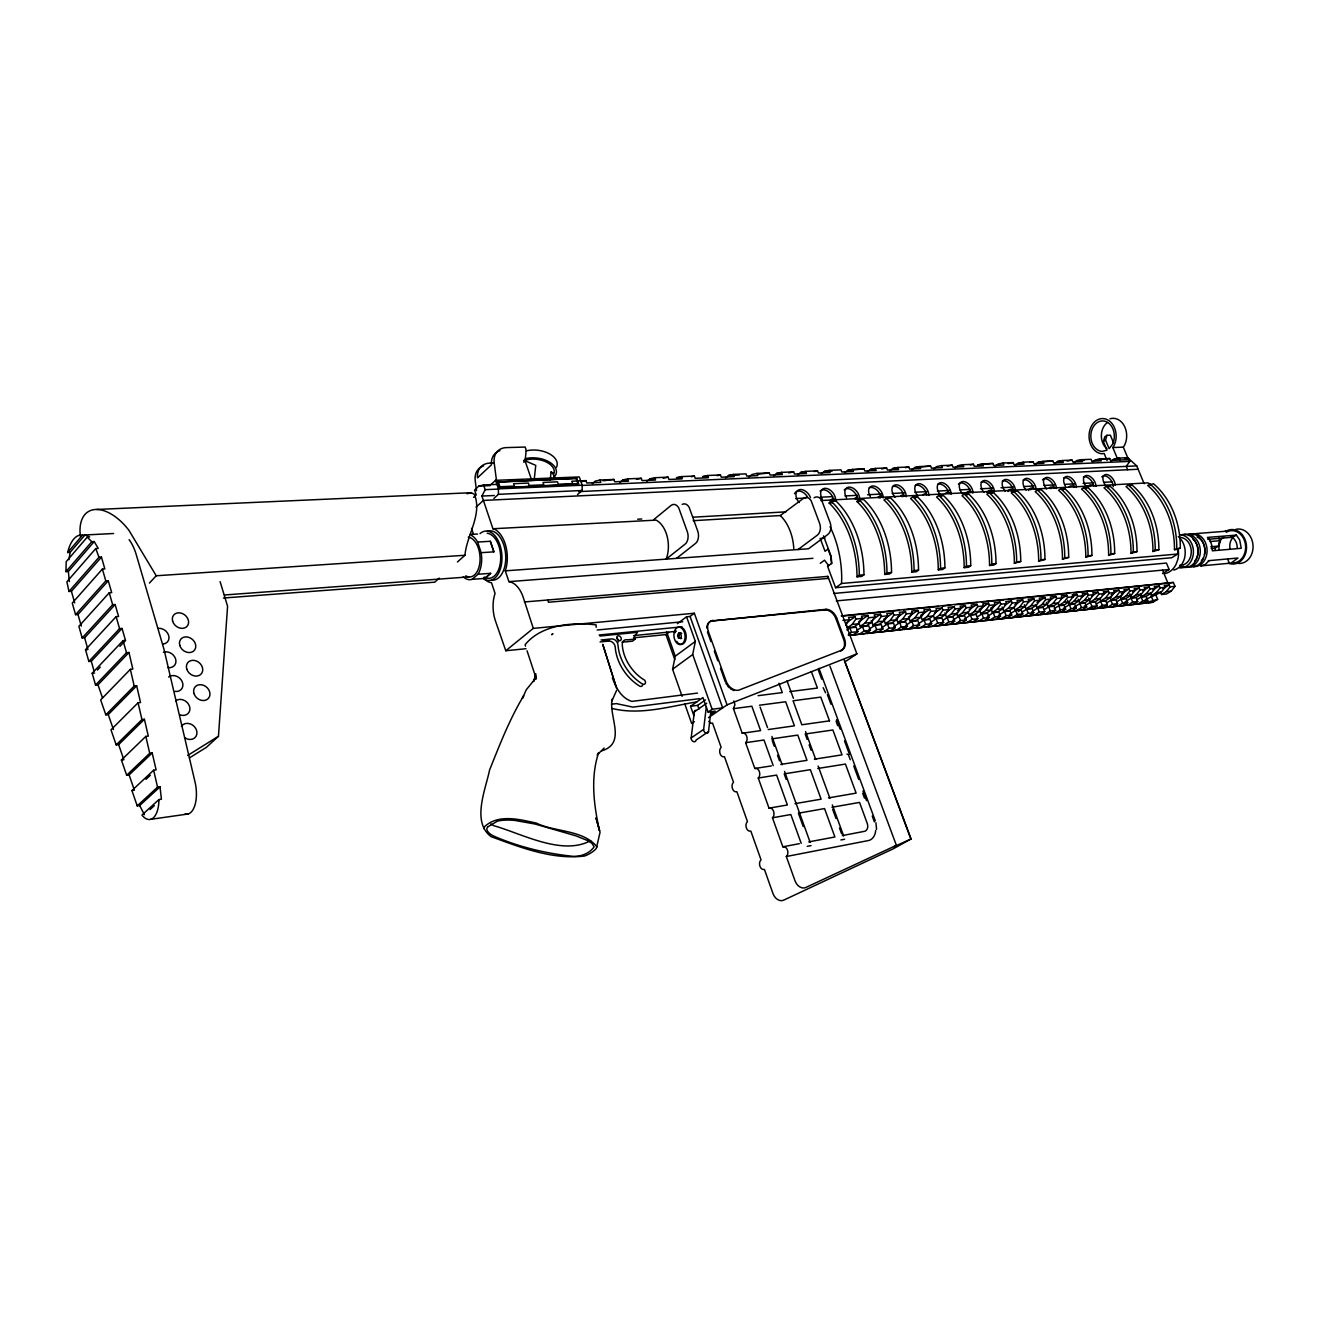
<?xml version="1.0" encoding="UTF-8"?>
<svg xmlns="http://www.w3.org/2000/svg" width="1319" height="1319" viewBox="0 0 1319 1319"><rect width="100%" height="100%" fill="white"/><g stroke="black" fill="none" stroke-linecap="round" stroke-linejoin="round"><path stroke-width="1.5" d="M493.867 498.45L498.401 494.328L498.434 488.871L495.548 480.347L579.305 476.934L582.19 485.211L582.141 490.503L577.524 494.51M876.574 829.305L875.915 822.759M94.226 541.565L68.374 571.473L65.95 571.638L66.197 561.663L87.235 537.13L91.769 541.713L94.226 541.565L98.233 548.44L95.776 548.572L66.89 581.794L68.984 591.473L71.407 591.308L101.448 557.113L104.844 568.918L102.387 569.066L72.265 603.063L75.562 614.67L78.002 614.489L108.273 580.756L111.703 592.627L109.23 592.792L78.876 626.327L82.19 638L84.63 637.802L115.132 604.531L118.578 616.468L116.105 616.649L85.521 649.723L88.851 661.462L91.275 661.248L122.04 628.438L125.503 640.44L119.897 646.359M823.468 535.877L830.954 555.777L831.844 563.246L827.59 566.329L835.603 587.713L841.522 583.493L841.72 578.118A84.136 56.519 85.3 0 0 830.047 526.726M835.603 587.713L1171.734 557.739L1177.702 554.029L1177.999 549.363L1180.291 547.929A73.139 56.948 86.1 0 0 1153.466 483.743L1147.662 485.425A73.188 56.849 86 0 1 1174.454 549.66L1177.999 549.363M189.408 757.93L206.44 747.312L218.459 736.282L227.577 606.278L220.125 581.663M531.541 479.77L525.11 461.007L526.182 450.043L525.16 447.059L506.331 447.603A21.681 15.597 46.9 0 0 494.213 463.068L496.571 481.122M550.237 480.034L551.078 471.971L552.694 472.68L554.491 477.857M534.294 478.863L535.761 465.376L523.956 460.282M695.789 710.298A2.918 2.143 55.1 0 0 694.338 711.881L691.172 737.964A2.951 2.176 55.6 0 0 693.283 741.542A2.951 2.176 55.6 0 0 696.02 740.124L708.517 731.583L710.826 711.716M708.517 731.583A2.968 2.176 55.6 0 1 705.78 733.001A2.968 2.176 55.6 0 1 703.637 729.407L706.292 707M1211.172 548.556L1215.046 548.226L1218.492 546.099L1219.877 540.724L1218.674 537.872M68.934 559.685L70.088 552.381L84.944 535.003L89.692 536.998M693.876 715.656L690.562 706.292L702.945 697.57L708.089 712.079L712.145 709.259L692.706 654.537L695.344 641.413L686.572 616.781L690.068 616.451L694.338 613.236L727.049 704.857L708.451 717.701M527.056 650.795L536.322 678.955L535.778 673.828L533.568 681.478L535.019 678.972L526.182 689.903L522.423 698.378L523.692 695.723C509.629 719.102 499.687 744.773 489.563 770.049C485.722 789.191 471.262 822.083 491.146 836.658C520.609 847.474 553.007 860.12 584.795 855.965A48.341 20.477 1.5 0 0 596.353 848.315L600.046 832.322L595.974 817.78L599.535 830.723C593.88 805.579 590.236 777.534 598.678 752.605L597.771 754.204M682.121 696.366L672.575 669.244L675.262 656.202L666.639 631.785M457.413 561.993L464.964 555.266C466.547 535.399 482.77 514.097 474.296 494.229L471.163 492.712L96.815 509.464M1105.52 440.018L1109.114 448.707L1112.56 444.239A15.251 11.756 89.8 0 0 1106.987 422.031A15.251 11.756 89.8 0 0 1091.093 432.962A15.251 11.756 89.8 0 0 1102.173 451.395L1106.954 450.191L1103.36 441.519L1105.52 440.018L1106.954 435.319L1110.384 435.204L1113.516 442.772M1103.36 441.519L1104.794 436.803L1106.954 435.319M596.155 627.316L596.106 624.893C572.446 621.859 541.235 624.777 525.143 644.661L525.506 646.162M678.56 638.215L681.544 638.38L678.56 638.215L677.62 635.577L678.56 633.219L681.544 633.384L678.56 633.219M679.664 638.099L678.741 635.478L679.664 633.104M680.423 638.495L681.362 636.137L680.423 633.499M616.55 690.48L611.884 700.983L612.148 699.152C608.471 716.514 626.822 743.158 601.893 750.791M483.809 828.629L484.782 826.452C498.829 813.741 519.62 819.511 536.173 823.04C554.59 832.157 583.526 829.618 597.045 846.979M483.496 578.019A27.435 15.91 85.6 0 0 491.476 582.718L495.07 593.435A27.584 16.125 84.7 0 0 495.35 620.639L505.787 650.745L533.288 628.372L523.231 597.342A27.584 16.125 84.7 0 0 508.92 581.646L505.276 570.847A27.435 15.91 85.6 0 0 495.07 529.463L492.943 528.754L481.93 496.059L485.161 489.662L483.562 484.947L478.863 486.084L474.576 490.058L476.208 494.922L473.587 497.345M1127.646 469.745L1126.245 466.382L1129.789 461.386L1128.289 457.742L1117.193 458.089L1112.807 447.537L1114.11 445.492A17.592 13.553 89.8 0 0 1107.68 419.854A17.592 13.553 89.8 0 0 1089.346 432.467A17.592 13.553 89.8 0 0 1102.123 453.736L1104.151 453.489L1107.053 460.496M1144.167 483.743L1136.731 465.904L1127.696 457.644L1123.31 447.141L1124.612 445.113A17.51 13.553 89.9 0 0 1124.118 425.592A17.51 13.553 89.9 0 0 1109.955 418.799M845.743 625.107L849.42 619.716L848.579 617.457L855.025 616.814L855.883 619.056L852.189 624.431L847.441 627.696L845.759 623.211L855.025 616.814M1209.078 560.674L1205.269 564.483L1200.471 565.95L1230.924 563.114L1237.98 558.019L1208.303 560.707M847.441 627.696L853.855 627.02L858.603 623.755L862.296 618.397L861.455 616.154L867.836 615.511L868.677 617.737L864.984 623.096L860.235 626.344L858.554 621.892L867.836 615.511M860.235 626.344L866.583 625.668L871.348 622.42L875.041 617.094L874.2 614.868L880.515 614.225L881.356 616.451L877.663 621.76L872.898 625.008L871.216 620.573M872.898 625.008L879.179 624.349L883.944 621.117L887.654 615.808L886.797 613.582L893.062 612.939L893.903 615.165L890.193 620.458L885.428 623.689L883.763 619.27L893.062 612.939M885.428 623.689L891.66 623.03L896.425 619.798L900.135 614.522L899.294 612.313L905.477 611.686L906.318 613.879L902.608 619.155L897.843 622.37L896.178 617.984M897.843 622.37L904.01 621.727L908.775 618.512L912.484 613.253L911.643 611.06L917.777 610.433L918.618 612.626L914.908 617.869L910.126 621.084L908.461 616.715M910.126 621.084L916.227 620.425L921.008 617.243L924.718 612L923.877 609.823L929.944 609.197L930.785 611.373L927.076 616.6L922.294 619.798L921.173 616.896M922.294 619.798L928.329 619.155L933.11 615.973L936.82 610.763L935.979 608.587L942.129 607.96L942.97 610.136L939.243 615.33L934.462 618.512L933.357 615.627M934.462 618.512L940.431 617.869L945.212 614.703L948.938 609.526L948.097 607.35L954.181 606.74L955.022 608.9L951.296 614.077L946.514 617.243L944.849 612.939M946.514 617.243L952.417 616.616L957.215 613.45L960.941 608.29L960.1 606.13L965.277 605.619L966.102 607.762L962.375 612.906L957.594 616.072L956.489 613.203M957.594 616.072L963.464 615.445L968.245 612.296L971.971 607.152L971.13 605.025L976.967 604.432L977.808 606.559L974.081 611.686L969.284 614.835L968.179 611.983M969.284 614.835L975.087 614.209L979.885 611.093L983.611 605.965L982.77 603.838L988.558 603.245L989.398 605.372L985.656 610.483L980.874 613.599L979.209 609.378L988.558 603.245M980.874 613.599L986.612 613.005L991.41 609.889L995.136 604.778L994.312 602.668L1000.033 602.091L1000.857 604.201L997.131 609.279L992.333 612.395L990.684 608.174L1000.033 602.091M992.333 612.395L998.021 611.802L1002.819 608.686L1006.562 603.607L1005.721 601.513L1011.393 600.936L1012.217 603.03L1008.474 608.092L1003.693 611.192L1002.044 607.004M1003.693 611.192L1009.332 610.598L1014.113 607.515L1017.856 602.453L1017.031 600.359L1022.637 599.782L1023.478 601.876L1019.735 606.921L1014.938 610.005L1013.833 607.235M1014.938 610.005L1020.51 609.427L1025.308 606.344L1029.051 601.316L1028.226 599.222L1033.783 598.661L1034.607 600.739L1030.864 605.751L1026.067 608.834L1024.418 604.679M1026.067 608.834L1031.606 608.257L1036.404 605.174L1040.147 600.178L1039.306 598.101L1044.813 597.54L1045.654 599.601L1041.895 604.597L1037.097 607.663L1036.009 604.91M1037.097 607.663L1042.587 607.086L1047.385 604.036L1051.128 599.04L1050.303 596.979L1055.86 596.419L1056.7 598.48L1052.941 603.442L1048.143 606.509L1046.511 602.387M1048.143 606.509L1053.568 605.932L1058.366 602.882L1062.125 597.919L1061.3 595.858L1066.807 595.298L1067.632 597.359L1063.889 602.305L1059.091 605.339L1058.003 602.618M1059.091 605.339L1064.466 604.778L1069.264 601.744L1073.006 596.798L1072.182 594.754L1076.881 594.275L1077.705 596.32L1073.963 601.25L1069.165 604.283L1067.516 600.211M1069.165 604.283L1074.49 603.723L1079.288 600.706L1083.031 595.776L1082.207 593.731L1087.515 593.204L1088.34 595.232L1084.581 600.145L1079.783 603.162L1078.151 599.106M1079.783 603.162L1085.059 602.602L1089.857 599.601L1093.616 594.688L1092.791 592.66L1098.035 592.132L1098.859 594.16L1095.116 599.04L1090.318 602.041L1088.686 598.018M1090.318 602.041L1095.545 601.497L1100.343 598.496L1104.085 593.616L1103.261 591.604L1108.471 591.077L1109.295 593.088L1105.536 597.952L1100.738 600.953L1099.65 598.265M1100.738 600.953L1105.916 600.409L1110.713 597.408L1114.473 592.561L1113.648 590.549L1118.809 590.022L1119.633 592.033L1115.874 596.88L1111.076 599.865L1109.988 597.194M1111.076 599.865L1116.204 599.321L1121.002 596.336L1124.761 591.506L1123.936 589.494L1129.048 588.983L1129.872 590.978L1126.113 595.809L1121.315 598.777L1120.227 596.122M1121.315 598.777L1126.393 598.232L1131.191 595.281L1134.95 590.45L1134.126 588.472L1139.187 587.944L1140.012 589.939L1136.253 594.754L1131.455 597.705L1129.839 593.748M1131.455 597.705L1136.5 597.177L1141.298 594.226L1145.04 589.428L1144.232 587.433L1149.245 586.939L1150.053 588.901L1146.31 593.698L1141.512 596.65L1140.44 594.012M1141.512 596.65L1146.508 596.122L1151.289 593.171L1155.048 588.389L1154.24 586.427L1159.319 585.916L1160.126 587.878L1156.367 592.643L1151.586 595.578L1150.498 592.956M1145.172 599.683L1161.314 592.132L1165.073 587.367L1164.265 585.405L1169.293 584.894L1170.101 586.856L1166.342 591.604L1161.561 594.523L1160.489 591.918M1161.561 594.523L1166.458 594.012L1171.256 591.093L1174.998 586.345L1173.382 582.454L841.242 615.858M472.153 579.338L477.989 574.243L490.668 573.32L484.815 578.398L472.153 579.338A22.753 13.025 85.6 0 1 463.233 576.815M70.088 552.381L67.648 552.529L82.487 535.118L113.566 533.503M65.95 571.638L91.769 541.713M68.984 591.473L98.974 557.261L101.448 557.113M75.562 614.67L105.8 580.921L108.273 580.756M82.19 638L112.659 604.712L115.132 604.531M149.426 583.08L156.219 575.76L464.964 555.266M88.851 661.462L119.567 628.635L122.04 628.438M158.94 799.561A25.655 11.92 82.8 0 1 141.957 815.043L158.94 799.561L161.413 799.215L160.028 786.833L139.682 805.53L137.225 805.876L131.933 790.526L153.631 770.197L156.104 769.884L152.196 752.968L129.114 774.929L126.657 775.242L121.414 760.024L145.832 736.398L148.305 736.117L144.414 719.3L118.628 744.608L116.187 744.889L110.994 729.819L138.066 702.78L140.539 702.532L136.681 685.798L108.257 714.568L105.817 714.832L100.673 699.911L130.35 669.343L132.823 669.112L128.982 652.476L97.985 684.825L95.545 685.056L92.182 673.251L123.03 640.655L125.503 640.44M97.425 670.052L100.244 667.084M95.545 685.056L126.509 652.691L128.982 652.476M105.817 714.832L134.208 686.045L136.681 685.798M597.111 755.029L604.118 748.038M733.43 708.666L751.846 706.226L760.618 730.627L742.218 733.232L733.43 708.666L734.914 704.709L733.908 700.966M116.187 744.889L141.941 719.58L144.414 719.3M771.368 765.91L754.831 768.482L745.614 742.696C748.714 740.107 746.801 731.963 742.218 733.232M126.657 775.242L149.723 753.281L152.196 752.968M758.244 778.029L776.627 775.077L787.377 804.986L769.026 808.151L758.244 778.029C761.393 775.424 759.431 767.279 754.831 768.482M145.964 779.364L150.317 775.292M137.225 805.876L157.555 787.163L160.028 786.833M799.347 843.682L782.843 846.798L772.472 817.78C775.671 815.158 773.626 807.014 769.026 808.151M491.064 484.469L495.548 480.347M578.662 483.974L499.621 487.832L497.659 482.062L576.716 478.352L578.662 483.974L570.105 484.765M523.775 462.227L525.11 461.007M476.027 507.172L483.413 500.429L1138.132 469.251M150.069 809.536L154.323 805.662M829.931 666.111L896.376 845.331L805.612 887.572A8.887 6.48 60.5 0 1 795.077 880.977L786.322 856.509C789.586 853.871 787.476 845.726 782.843 846.798M552.694 472.68L552.018 473.29L551.078 471.971M439.276 578.134L434.742 582.174L223.406 598.018M497.659 482.062L576.716 478.352M592.28 483.677L595.215 481.138L600.013 480.034L613.912 479.457L614.736 481.781L628.487 481.188L627.663 478.863L622.832 479.968L619.881 482.49M484.815 578.398L490.668 573.32M646.953 481.303L649.904 478.813L654.752 477.725L668.09 477.165L668.914 479.457L682.137 478.879L681.313 476.604L676.449 477.692L682.055 477.445M653.927 519.472L671.223 505.309A9.777 6.232 86.5 0 1 678.741 507.881L687.331 531.755A9.217 5.903 86.1 0 1 685.138 544.104L666.177 559.124A25.885 16.323 85.9 0 0 656.104 520.115L492.943 528.754M725.532 477.907L728.533 475.467L733.413 474.411L745.993 473.867L746.818 476.093L757.765 475.615L756.941 473.406L752.044 474.477L749.027 476.884M773.593 475.813L776.611 473.422L781.524 472.367L793.642 471.856L794.467 474.049L806.47 473.521L805.645 471.361L800.732 472.4L797.698 474.758M676.548 558.366L695.542 543.412A9.184 5.903 86.1 0 0 697.735 531.095L689.161 507.32A9.728 6.232 86.5 0 0 682.253 504.369M821.358 473.735L824.391 471.394L829.321 470.355L840.994 469.861L841.802 472.004L853.36 471.51L852.552 469.383L847.606 470.405L844.572 472.73M693.167 520.692L780.271 515.548L803.535 498.318A9.282 6.315 86.8 0 1 811.136 500.742L819.643 523.396A8.755 5.968 86.4 0 1 817.351 535.168L798.061 549.528M599.898 636.022L637.522 632.296L634.373 636.418L635.296 639.056L632.51 641.182L624.909 641.957A6.958 5.128 52.4 0 0 622.057 642.089M867.374 471.74L870.408 469.432L875.354 468.41L886.599 467.932L887.407 470.042L898.552 469.564L897.744 467.47L892.798 468.476L889.748 470.768M829.123 503.001L831.349 501.335L836.015 501.072A83.575 56.717 85.4 0 1 863.961 574.804L861.686 576.419L857.02 576.815A83.625 56.585 85.3 0 0 829.123 503.001L832.24 502.836M677.372 623.706L686.572 616.781M633.516 637.835L665.963 634.571L668.733 632.477M856.888 501.484L859.114 499.819L863.681 499.571A82.668 56.832 85.4 0 1 891.545 572.462L889.27 574.062L884.703 574.441A82.718 56.684 85.4 0 0 856.888 501.484L859.922 501.302M911.726 469.811L914.792 467.553L919.739 466.547L930.587 466.085L931.395 468.146L942.376 467.668L941.568 465.623L936.605 466.613L933.555 468.872M712.441 620.903L826.139 609.296A10.272 6.991 55.1 0 1 836.642 617.853L844.473 638.775A12.036 8.227 55.5 0 1 841.423 650.283L840.582 650.861A12.036 8.227 55.5 0 0 843.632 639.352L835.817 618.43A10.272 6.991 55.1 0 0 825.298 609.889L712.441 620.903A11.36 8.079 53.7 0 0 707.429 624.514M886.253 498.335L884.027 499.983A81.827 56.783 85.4 0 1 911.775 572.133L916.243 571.754L918.519 570.171A81.778 56.915 85.5 0 0 890.721 498.087L886.253 498.335A81.926 56.898 85.5 0 1 914.067 570.55L918.519 570.171M713.266 620.293A11.376 8.079 53.7 0 0 708.319 631.455L707.495 632.048L710.925 641.611M675.262 656.202L695.344 641.413M672.575 669.244L692.706 654.537M820.27 563.312L824.556 560.179L828.678 565.719M912.814 496.884L910.588 498.516A80.97 56.849 85.5 0 1 938.271 569.874L942.623 569.495L944.899 567.928A80.904 56.981 85.5 0 0 917.183 496.653L912.814 496.884A81.053 56.964 85.5 0 1 940.546 568.308L944.899 567.928M954.989 467.932L958.056 465.706L963.002 464.717L973.471 464.272L974.279 466.299L983.38 465.904L982.589 463.892L977.626 464.882L992.877 463.447L993.669 465.459L1003.874 465.013L1003.083 463.018L998.12 464.008L995.054 466.201M914.957 498.269L917.183 496.653M938.815 495.466L936.572 497.082A80.113 56.915 85.5 0 1 964.173 567.648L968.443 567.285L970.718 565.736A80.063 57.03 85.6 0 0 943.085 495.235L938.815 495.466A80.195 57.03 85.6 0 1 966.464 566.098L970.718 565.736M940.843 496.834L943.085 495.235M964.255 494.081L962.013 495.68A79.272 56.948 85.6 0 1 989.53 565.488L993.702 565.126L995.993 563.592A79.222 57.063 85.6 0 0 968.443 493.85L964.255 494.081A79.354 57.063 85.6 0 1 991.822 563.938L995.993 563.592M966.2 495.449L968.443 493.85M857.02 576.815L859.296 575.199L863.961 574.804M1015.201 465.327L1018.268 463.15L1023.214 462.178L1033.156 461.749L1033.964 463.727L1043.824 463.299L1043.016 461.337L1038.069 462.309L1034.986 464.469M989.151 492.712L986.909 494.295A78.464 56.981 85.6 0 1 1014.36 563.361L1020.725 561.482A78.415 57.096 85.7 0 0 993.256 492.498L989.151 492.712A78.546 57.096 85.7 0 1 1016.652 561.828L1020.725 561.482M825.298 609.889L826.139 609.296M690.562 706.292L697.718 705.368L705.467 699.927M884.703 574.441L886.978 572.858L891.545 572.462M694.338 711.881L706.737 703.208M1013.553 491.393L1011.31 492.96A77.656 56.997 85.7 0 1 1038.663 561.284L1044.945 559.437A77.607 57.113 85.7 0 0 1017.576 491.163L1013.553 491.393A77.739 57.113 85.7 0 1 1040.955 559.767L1044.945 559.437M1054.458 463.612L1057.525 461.469L1062.487 460.512L1072.1 460.117L1072.891 462.046L1082.404 461.634L1081.613 459.704L1076.667 460.661L1073.6 462.788M835.817 618.43L836.642 617.853M694.338 721.641L691.667 723.488L684.858 704.115M911.775 572.133L914.067 570.55M710.578 714.37L715.244 711.139L708.089 712.079M1037.443 490.074L1035.201 491.641A76.881 56.997 85.7 0 1 1062.454 559.24L1068.67 557.409A76.832 57.113 85.8 0 0 1041.383 489.86L1037.443 490.074A76.964 57.113 85.8 0 1 1064.746 557.756L1068.67 557.409M846.864 629.921L849.832 627.893L856.179 627.217L857.845 631.653L853.146 634.851L849.782 635.296M1092.412 461.963L1095.495 459.853L1100.442 458.913L1109.724 458.517L1110.516 460.43L1129.064 459.622M691.172 737.964L703.637 729.407M938.271 569.874L940.546 568.308M848.364 634.472L851.497 632.329L857.845 631.653M1060.855 488.805L1058.596 490.338A76.106 56.981 85.8 0 1 1085.784 557.245L1091.901 555.447A76.057 57.096 85.8 0 0 1064.697 488.591L1060.855 488.805A76.189 57.096 85.8 0 1 1088.06 555.761L1091.901 555.447M843.632 639.352L844.473 638.775M856.559 630.597L862.494 626.541L868.759 625.882L870.425 630.284L865.726 633.483L854.415 634.835L865.726 633.483M872.766 619.518L880.515 614.225M1062.454 490.124L1064.697 488.591M1111.126 461.155L1114.192 459.061L1119.139 458.122L1119.93 460.018M859.46 634.175L864.143 630.96L870.425 630.284M869.073 629.262L875.008 625.222L881.24 624.563L882.889 628.949L878.19 632.131L866.929 633.466L866.105 631.273M964.173 567.648L966.464 566.098M1083.789 487.552L1081.531 489.069A75.364 56.964 85.8 0 1 1108.62 555.299L1114.67 553.502A75.315 57.08 85.9 0 0 1087.565 487.354L1083.789 487.552A75.43 57.08 85.9 0 1 1110.911 553.832L1114.67 553.502M866.929 633.466L871.974 632.807L876.673 629.625L882.889 628.949M1085.323 488.871L1087.565 487.354M881.471 627.926L887.423 623.903L893.573 623.26L895.238 627.63L890.523 630.795L879.328 632.114L890.523 630.795M897.728 616.929L905.477 611.686M884.373 631.455L889.072 628.289L895.238 627.63M893.754 626.624L899.706 622.617L905.79 621.958L907.456 626.311L902.74 629.46L891.595 630.795L902.74 629.46M910.011 615.66L917.777 610.433M845.463 661.528L856.888 653.861L827.87 576.37L524.385 601.975M1106.262 486.332L1104.019 487.832A74.622 56.931 85.9 0 1 1131.01 553.386L1136.978 551.606A74.573 57.047 86 0 0 1109.971 486.117L1106.262 486.332A74.688 57.047 86 0 1 1133.301 551.919L1136.978 551.606M989.53 565.488L991.822 563.938M1107.729 487.634L1109.971 486.117M896.64 630.119L901.355 626.97L907.456 626.311M905.906 625.321L911.858 621.331L917.892 620.688L919.541 625.008L914.825 628.141L903.746 629.46L902.921 627.316M920.629 615.445L929.944 609.197M590.648 840.599C562.306 856.196 521.664 833.575 493.982 825.76A25.127 10.816 2 0 1 490.948 823.93M903.746 629.46L908.791 628.8L913.506 625.651L919.541 625.008M918.057 624.019L924.025 620.045L929.994 619.402L931.643 623.706L926.927 626.838L915.914 628.141L926.927 626.838M934.347 613.154L942.129 607.96M1128.306 485.128L1126.047 486.612A73.897 56.898 86 0 1 1152.938 551.507L1158.84 549.759A73.848 56.997 86 0 0 1131.933 484.93L1128.306 485.128A73.963 57.014 86 0 1 1155.23 550.056L1158.84 549.759M1014.36 563.361L1016.652 561.828M1129.691 486.414L1131.933 484.93M920.959 627.481L925.674 624.349L931.643 623.706M930.109 622.716L936.061 618.759L941.98 618.133L943.629 622.42L938.914 625.536L927.949 626.838L949.927 624.332L954.659 621.233L953.01 616.979L947.141 617.589L942.673 620.557M946.399 611.901L954.181 606.74M932.995 626.179L937.71 623.046L943.629 622.42M957.495 610.763L965.277 605.619M1038.663 561.284L1040.955 559.767M944.074 624.975L948.806 621.859L954.659 621.233M952.879 620.276L958.847 616.352L964.634 615.742L966.283 619.979L961.567 623.063L950.702 624.365L961.567 623.063M969.185 609.543L976.967 604.432M955.764 623.689L960.479 620.606L966.283 619.979M964.436 619.04L970.421 615.132L976.159 614.522L977.808 618.726L973.076 621.81L962.276 623.096L973.076 621.81M1062.454 559.24L1064.746 557.756M967.338 622.436L972.054 619.353L977.808 618.726M977.395 616.847L981.88 613.912L987.568 613.319L989.217 617.506L984.485 620.573L973.735 621.859L984.485 620.573M978.797 621.2L983.529 618.116L989.217 617.506M987.255 616.6L993.24 612.708L998.879 612.115L1000.511 616.286L995.779 619.353L985.079 620.622L995.779 619.353M1005.16 604.976L1011.393 600.936M1085.784 557.245L1088.06 555.761M990.14 619.963L994.872 616.896L1000.511 616.286M998.499 615.396L1004.484 611.521L1010.057 610.944L1011.706 615.083L1006.958 618.133L996.323 619.402L1006.958 618.133M1014.839 604.827L1022.637 599.782M1001.385 618.743L1006.117 615.693L1011.706 615.083M1009.645 614.192L1015.614 610.351L1021.153 609.757L1022.786 613.896L1018.054 616.929L1007.469 618.182L1018.054 616.929M1027.55 602.668L1033.783 598.661M1018.153 611.686L1021.153 609.757M1108.62 555.299L1110.911 553.832M1012.514 617.523L1017.262 614.489L1022.786 613.896M1022.159 612.065L1026.66 609.18L1032.134 608.603L1033.766 612.708L1029.018 615.726L1018.482 616.979L1017.674 614.934M1037.014 602.536L1044.813 597.54M1018.482 616.979L1023.544 616.319L1028.292 613.302L1033.766 612.708M1031.722 611.835L1037.69 608.01L1043.131 607.432L1044.747 611.521L1040.015 614.539L1029.529 615.792L1040.015 614.539M1048.061 601.398L1055.86 596.419M1131.01 553.386L1133.301 551.919M1034.591 615.132L1039.323 612.115L1044.747 611.521M1044.153 609.708L1048.638 606.855L1054.013 606.295L1055.645 610.351L1050.897 613.351L1040.477 614.588L1050.897 613.351M1060.575 599.271L1066.807 595.298M1045.522 613.945L1050.27 610.928L1055.645 610.351M1054.227 608.636L1058.712 605.784L1064.037 605.223L1065.67 609.279L1060.921 612.263L1050.534 613.5L1060.921 612.263M1072.199 597.243L1076.881 594.275M1055.596 612.84L1060.344 609.856L1065.67 609.279M1152.938 551.507L1155.23 550.056M1063.361 608.438L1069.346 604.663L1074.622 604.102L1076.238 608.141L1071.506 611.109L1061.168 612.346L1081.976 609.972L1086.724 607.004L1085.092 602.997L1079.865 603.558L1073.88 607.317M1081.267 597.144L1087.515 593.204M1066.23 611.686L1070.962 608.702L1076.238 608.141M1091.802 596.056L1098.035 592.132M1086.724 607.004L1081.498 607.581L1076.749 610.549L1081.976 609.972M1084.317 606.196L1090.302 602.453L1095.479 601.893L1097.095 605.899L1092.363 608.85L1087.186 609.411L1091.918 606.443L1097.095 605.899M1102.239 594.984L1108.471 591.077M1174.454 549.66L1180.291 547.929M1096.155 604.151L1100.64 601.349L1105.767 600.804L1107.383 604.794L1102.651 607.729L1082.124 610.07L1087.318 609.493M1111.01 594.885L1118.809 590.022M187.677 755.424L218.459 736.282M1097.523 608.29L1102.255 605.339L1107.383 604.794M1106.394 603.063L1110.878 600.277L1115.973 599.733L1117.589 603.69L1112.84 606.625L1092.462 608.933L1091.67 606.954M1121.249 593.83L1129.048 588.983M1117.589 603.69L1112.494 604.234L1107.762 607.169L1112.84 606.625M1116.55 601.975L1121.035 599.205L1126.08 598.661L1127.679 602.602L1122.947 605.52L1112.857 606.724L1137.934 603.987M1132.955 591.819L1139.187 587.944M1162.55 573.551L1169.112 569.495L1166.441 563.065L833.559 593.484M1117.902 606.064L1122.65 603.146L1127.679 602.602M1125.107 601.827L1131.092 598.134L1136.088 597.606L1137.687 601.53L1132.955 604.432M1143.012 590.78L1149.245 586.939M1207.775 539.306L1232.853 537.245L1236.365 535.085L1239.712 540.015L1241.245 548.292L1212.342 550.814A16.455 13.206 85.9 0 0 1208.781 538.844L1207.429 537.427L1236.365 535.085M1127.959 604.976L1132.691 602.058L1137.687 601.53M1136.681 599.832L1141.166 597.062L1146.112 596.551L1147.711 600.442L1142.979 603.344L1138.033 603.888L1142.765 600.986L1147.711 600.442M1153.086 589.741L1159.319 585.916M1163.061 588.719L1169.293 584.894M1142.979 603.442L1157.653 599.37L1156.054 595.496M1122.914 605.635L1152.921 602.255L1157.653 599.37M896.376 845.331L893.952 846.699L911.083 838.95L844.655 660.77M911.083 838.95L893.458 848.694L783.519 900.234A8.788 6.463 60.6 0 1 773.049 893.738L764.459 869.501C759.909 870.474 757.881 862.494 761.047 859.873L750.857 831.135C746.323 832.19 744.361 824.194 747.461 821.605L736.892 791.763C732.375 792.867 730.479 784.887 733.529 782.299L724.477 756.76C719.976 757.93 718.13 749.95 721.147 747.378L712.507 723.026L710.99 723.307L708.765 721.328M1192.871 534.97L1196.102 533.585L1226.588 531.161L1225.054 531.293M727.049 704.857L856.888 653.861M841.423 650.283L738.409 690.282A11.162 7.98 54.9 0 1 726.126 681.148L708.319 631.455M696.828 701.873C669.376 706.473 639.995 715.459 612.23 708.484M699.433 698.658L632.906 707.116L616.352 703.604L611.802 704.165M697.504 693.085L631.801 701.411C621.051 697.85 615.989 687.71 612.362 677.818M840.895 839.956L844.589 839.247M807.244 846.353L811.037 845.627M467.058 493.768L471.163 492.712M581.184 481.732L585.982 480.627L586.807 482.985L600.837 482.375L600.013 480.034M613.912 479.457L603.146 480.808M636.434 479.391L641.265 478.302L642.089 480.611L655.576 480.017L654.752 477.725M663.243 478.253L668.09 477.165M691.14 476.769L694.388 476.06L695.212 478.319L708.435 477.742L707.627 475.499L702.747 476.571L708.237 476.34M717.19 475.664L720.454 474.955L721.262 477.198L734.238 476.637L733.413 474.411M781.524 472.367L782.348 474.56L770.115 475.087L769.29 472.894L758.211 474.213M788.729 472.911L793.642 471.856M814.252 471.542L817.533 470.85L818.357 473.01L830.129 472.499L829.321 470.355M875.354 468.41L876.162 470.52L864.819 471.015L864.011 468.888L847.606 470.405M881.653 468.954L886.599 467.932M905.494 467.668L908.791 467.008L909.599 469.086L920.547 468.608L919.739 466.547M930.587 466.085L914.792 467.553M947.273 466.168L952.219 465.162L953.027 467.206L963.81 466.745L963.002 464.717M970.157 464.931L973.471 464.272M1008.227 463.579L1013.19 462.59L1013.998 464.585L1024.022 464.156L1023.214 462.178M1029.859 462.392L1033.156 461.749M1062.487 460.512L1063.279 462.458L1053.584 462.887L1052.793 460.925L1038.069 462.309M1067.137 461.073L1072.1 460.117M786.322 856.509L869.287 840.384A18.103 12.761 59.7 0 0 875.701 830.36M1109.724 458.517L1095.495 459.853M1124.992 458.369L1128.289 457.742M808.761 841.901L834.894 836.988L824.556 808.58L798.407 813.196L803.238 826.601M842.264 835.587L864.901 831.25A7.947 5.606 59.7 0 0 867.457 824.012L859.559 802.414L831.926 807.277M772.472 817.78L790.823 814.532L801.194 843.336M794.961 803.667L821.11 799.166L810.377 769.686L784.211 773.874L786.223 779.463M828.497 797.896L856.13 793.115L845.43 764.064L817.78 768.499M1073.699 592.792L1173.382 582.454M780.799 764.426L806.981 760.338L797.797 735.095L771.599 738.904M814.384 759.183L842.033 754.864L832.866 729.984L805.184 734.007L807.162 739.398M745.614 742.696L763.998 740.008L773.214 765.614M150.696 819.33L188.023 814.004M768.219 729.539L794.417 725.829L785.662 701.774L759.447 705.22M131.933 790.526L134.39 790.196L129.114 774.929M949.927 624.332L939.013 625.635M712.145 709.259L722.664 707.891L690.068 616.451M758.112 695.674L782.315 692.574L778.919 683.258M789.718 691.618L817.434 688.073L811.333 671.536M121.414 760.024L123.854 759.728L118.628 744.608M848.381 635.362L853.146 634.851M871.974 632.807L878.19 632.131M908.791 628.8L914.825 628.141M1023.544 616.319L1029.018 615.726M1148.008 602.799L1152.921 602.255M1071.704 611.192L1076.931 610.631M1107.795 607.268L1102.717 607.828L1101.909 605.85M1151.586 595.578L1156.532 595.05M852.189 624.431L858.603 623.755M864.984 623.096L871.348 622.42M877.663 621.76L883.944 621.117M890.193 620.458L896.425 619.798M902.608 619.155L908.775 618.512M914.908 617.869L921.008 617.243M927.076 616.6L933.11 615.973M939.243 615.33L945.212 614.703M951.296 614.077L957.215 613.45M962.375 612.906L968.245 612.296M974.081 611.686L979.885 611.093M985.656 610.483L991.41 609.889M997.131 609.279L1002.819 608.686M1008.474 608.092L1014.113 607.515M1019.735 606.921L1025.308 606.344M1030.864 605.751L1036.404 605.174M1041.895 604.597L1047.385 604.036M1052.941 603.442L1058.366 602.882M1063.889 602.305L1069.264 601.744M1073.963 601.25L1079.288 600.706M1084.581 600.145L1089.857 599.601M1095.116 599.04L1100.343 598.496M1105.536 597.952L1110.713 597.408M1115.874 596.88L1121.002 596.336M1126.113 595.809L1131.191 595.281M1136.253 594.754L1141.298 594.226M1146.31 593.698L1151.289 593.171M1156.367 592.643L1161.314 592.132M1166.342 591.604L1171.256 591.093M635.296 639.056L627.696 639.83A6.974 5.128 52.4 0 0 622.255 644.513A35.877 26.199 53 0 0 644.76 680.258A3.017 2.226 53.4 0 1 642.238 683.918A40.411 29.529 53 0 1 618.001 644.958A5.474 4.039 52.1 0 0 611.686 638.924L601.052 639.995M677.62 635.577L678.741 635.478M842.94 620.375L849.42 619.716M855.883 619.056L862.296 618.397M868.677 617.737L875.041 617.094M881.356 616.451L887.654 615.808M893.903 615.165L900.135 614.522M906.318 613.879L912.484 613.253M918.618 612.626L924.718 612M930.785 611.373L936.82 610.763M942.97 610.136L948.938 609.526M955.022 608.9L960.941 608.29M966.102 607.762L971.971 607.152M977.808 606.559L983.611 605.965M989.398 605.372L995.136 604.778M1000.857 604.201L1006.562 603.607M1012.217 603.03L1017.856 602.453M1023.478 601.876L1029.051 601.316M1034.607 600.739L1040.147 600.178M1045.654 599.601L1051.128 599.04M1056.7 598.48L1062.125 597.919M1067.632 597.359L1073.006 596.798M1077.705 596.32L1083.031 595.776M1088.34 595.232L1093.616 594.688M1098.859 594.16L1104.085 593.616M1109.295 593.088L1114.473 592.561M1119.633 592.033L1124.761 591.506M1129.872 590.978L1134.95 590.45M1140.012 589.939L1145.04 589.428M1150.053 588.901L1155.048 588.389M1160.126 587.878L1165.073 587.367M1170.101 586.856L1174.998 586.345M633.582 635.61L675.987 631.356M842.033 616.138L899.443 610.351M903.531 609.939L938.386 606.427M942.491 606.015L950.686 605.19M954.791 604.778L977.346 602.503M981.451 602.091L1004.006 599.815M1008.095 599.403L1069.61 593.204M505.787 650.745L526.05 648.701M603.096 640.919L609.18 640.309M600.063 641.957L608.9 641.067A5.457 4.039 52 0 1 615.231 647.085A40.361 29.529 53 0 0 639.418 685.995A3.017 2.226 53.4 0 0 642.584 685.237M599.156 635L682.055 626.822M597.144 630.02L682.698 621.744M92.182 673.251L94.622 673.02M533.288 628.372L694.338 613.236M836.328 600.92L1169.112 569.495M85.521 649.723L87.944 649.509L84.63 637.802M841.522 583.493L1177.702 554.029M1210.776 546.758L1218.492 546.099M1210.215 541.532L1219.877 540.724M508.92 581.646L812.949 558.316M224.428 594.984L468.74 576.898M505.276 570.847L808.563 548.753L827.887 534.442A8.722 5.985 86.4 0 0 830.179 522.736L821.671 500.181A9.249 6.315 86.9 0 0 814.087 497.774M821.77 538.152L825.018 537.921M477.626 542.06L481.171 552.677L493.883 551.853L490.322 541.285L477.626 542.06A22.753 13.025 85.6 0 0 471.641 535.514M470.273 534.459L477.527 534.03M637.72 519.224L641.825 518.994M692.689 517.229L785.926 511.854M820.847 500.56L1148.025 482.886L1151.223 485.227M795.769 498.549L806.024 498.005M820.385 497.247L832.701 496.603M845.017 495.96L857.334 495.301M867.589 494.757L881.966 493.998M892.221 493.471L904.537 492.811M914.792 492.267L927.109 491.624M937.364 491.08L949.68 490.437M959.952 489.893L970.207 489.349M980.462 488.805L992.778 488.162M1000.989 487.733L1013.305 487.074M1023.56 486.546L1033.832 486.002M1044.087 485.458L1054.343 484.914M1064.614 484.37L1074.87 483.842M1083.08 483.397L1093.352 482.853M1103.607 482.325L1111.818 481.88M498.401 494.328L582.141 490.503M481.93 496.059L494.295 495.499M578.678 491.608L1136.731 465.904M509.695 487.387L531.837 486.431M539.9 486.084L562.042 485.112M498.434 488.871L582.19 485.211M485.161 489.662L497.477 489.135M581.646 485.441L1129.789 461.386M483.562 484.947L496.768 484.386M585.982 480.627L571.803 481.221L572.627 483.595L558.3 484.221L557.475 481.831L542.999 482.441L543.824 484.831L529.199 485.474L528.375 483.067L513.602 483.677L514.426 486.101L499.489 486.744L498.664 484.32M627.663 478.863L641.265 478.302M681.313 476.604L694.388 476.06M707.627 475.499L720.454 474.955M756.941 473.406L769.29 472.894M805.645 471.361L817.533 470.85M852.552 469.383L864.011 468.888M897.744 467.47L908.791 467.008M941.568 465.623L952.219 465.162M982.589 463.892L992.877 463.447M1003.083 463.018L1013.19 462.59M1043.016 461.337L1052.793 460.925M1081.613 459.704L1091.077 459.309L1091.852 461.238L1101.233 460.826L1100.442 458.913M478.863 486.084L490.173 485.606M622.832 479.968L626.723 479.803M649.904 478.813L653.713 478.649M728.533 475.467L739.299 475.005M776.611 473.422L780.65 473.257M800.732 472.4L804.689 472.235M824.391 471.394L832.174 471.064M870.408 469.432L874.167 469.267M892.798 468.476L898.321 468.245M958.056 465.706L961.535 465.558M1018.268 463.15L1022.241 462.969M1057.525 461.469L1061.366 461.304M1076.667 460.661L1084.218 460.347M1114.192 459.061L1119.683 458.831M1112.807 447.537L1123.31 447.141M493.454 462.985L489.695 463.117A21.467 15.597 46.7 0 0 477.412 476.456L477.511 477.791L491.492 464.783L491.393 463.447A21.648 15.597 46.8 0 1 499.934 450.686M846.963 754.089L847.804 754.468M1230.825 536.025L1232.853 537.245M823.155 687.694L825.612 692.871M836.032 721.13L837.713 725.697M848.595 755.144L850.293 759.744M862.725 793.411L864.44 798.044M144.414 814.697L139.682 805.53M156.219 575.76L128.982 530.403A44.846 25.11 58.1 0 0 94.127 509.612A44.846 25.11 58.1 0 0 80.508 536.899M1227.577 558.926L1229.39 563.229M1162.567 570.138L1168.007 583.295M1151.141 596.007L1152.757 599.898M1141.166 597.062L1142.765 600.986M1131.092 598.134L1132.691 602.058M1121.035 599.205L1122.65 603.146M1110.878 600.277L1112.494 604.234M1100.64 601.349L1102.255 605.339M1090.302 602.453L1091.918 606.443M1079.865 603.558L1081.498 607.581M1069.346 604.663L1070.962 608.702M1058.712 605.784L1060.344 609.856M1048.638 606.855L1050.27 610.928M1037.69 608.01L1039.323 612.115M1026.66 609.18L1028.292 613.302M1015.614 610.351L1017.262 614.489M1004.484 611.521L1006.117 615.693M993.24 612.708L994.872 616.896M981.88 613.912L983.529 618.116M970.421 615.132L972.054 619.353M958.847 616.352L960.479 620.606M947.141 617.589L948.806 621.859M936.061 618.759L937.71 623.046M924.025 620.045L925.674 624.349M911.858 621.331L913.506 625.651M899.706 622.617L901.355 626.97M887.423 623.903L889.072 628.289M875.008 625.222L876.673 629.625M862.494 626.541L864.143 630.96M820.138 538.267L825.034 551.293L828.019 549.1L830.673 556.173L831.564 563.625M849.832 627.893L851.497 632.329M844.045 659.747L910.802 838.868M818.967 668.337L875.305 820.847M818.126 669.491L821.688 679.137M827.376 694.569L830.937 704.214M836.642 719.646L840.203 729.292M844.473 740.866L849.469 754.353M853.739 765.927L858.718 779.43M862.989 791.004L866.55 800.649M872.255 816.082L874.382 821.869M95.776 548.572L98.974 557.261M787.014 680.818L793.395 698.312M805.546 731.567L815.736 759.48M818.143 766.075L829.898 798.259M832.322 804.903L843.682 836.015M809.124 744.806L811.103 750.198M832.619 809.174L836.065 818.604M839.511 828.035L841.571 833.707M771.912 736.431L782.134 764.74M784.541 771.434L810.146 842.346M760.123 707.099L767.543 727.676M772.258 740.734L774.237 746.208M777.518 755.309L779.496 760.783M714.337 651.157L717.767 660.72M720.504 668.37L725.285 681.742M697.718 705.368L698.988 708.962M665.963 634.571L674.784 659.582M576.189 478.813L578.151 484.419M97.985 684.825L102.47 697.8M108.257 714.568L113.434 729.555M498.17 481.6L500.132 487.37M490.322 541.285L493.883 551.853M471.542 528.391L473.422 534.014M616.748 688.749L602.799 644.447L603.212 645.749M602.799 644.447L615.94 686.16M102.387 569.066L105.8 580.921M109.23 592.792L112.659 604.712M116.105 616.649L119.567 628.635M123.03 640.655L126.509 652.691M71.407 591.308L74.705 602.882M78.002 614.489L81.3 626.129M91.275 661.248L94.061 671.058M827.87 576.37L828.414 578.381L548.457 602.239L547.896 599.98M130.35 669.343L134.208 686.045M138.066 702.78L141.941 719.58M145.832 736.398L149.723 753.281M153.631 770.197L157.555 787.163M476.505 490.652L475.236 480.693A21.434 15.597 46.7 0 1 483.628 465.904M68.374 571.473L69.33 581.63M1215.046 548.226L1215.195 550.32M468.261 537.146A19.966 11.442 85.6 0 1 480.001 561.004A19.966 11.442 85.6 0 1 465.755 575.842M487.222 531.31A24.748 14.344 85.6 0 1 505.589 553.98A24.748 14.344 85.6 0 1 491.476 580.129M480.034 533.618A24.781 14.344 85.6 0 1 501.814 554.227A24.781 14.344 85.6 0 1 483.991 579.074M487.206 533.255A22.604 13.075 85.6 0 1 500.61 560.245A22.604 13.075 85.6 0 1 484.287 577.046M481.171 552.677A22.753 13.025 85.6 0 1 477.989 574.243M158.478 628.322A8.854 7.222 37.9 0 1 168.7 635.494A8.854 7.222 37.9 0 1 163.078 644.018M175.641 700.917A8.87 7.386 39.7 0 1 189.59 706.539A8.87 7.386 39.7 0 1 179.697 714.75M67.648 552.529A39.586 17.872 85.1 0 1 82.487 535.118M129.097 539.669A39.125 18.12 85.2 0 1 136.368 555.035L164.001 649.344L195.064 782.167A25.358 12.085 82.8 0 1 185.072 814.054M163.391 652.344A8.854 7.287 38.5 0 1 175.625 659.038A8.854 7.287 38.5 0 1 167.859 667.595M181.379 726.39A8.87 7.452 40.4 0 1 192.64 725.087A8.87 7.452 40.4 0 1 195.97 736.431A8.87 7.452 40.4 0 1 184.709 737.75M168.651 677.043A8.854 7.337 39.1 0 1 182.22 681.692A8.854 7.337 39.1 0 1 174.833 691.403M526.265 450.9A20.84 12.168 7 0 1 549.331 453.769A20.84 12.168 7 0 1 556.437 467.305M525.391 458.682A20.873 12.135 6.9 0 1 550.518 462.788A20.873 12.135 6.9 0 1 553.485 477.808M523.758 460.76A18.73 10.882 6.9 0 1 545.852 461.798A18.73 10.882 6.9 0 1 553.568 474.56M616.567 638.116A2.687 1.978 52 0 1 618.331 641.891M1106.888 448.691A15.168 11.739 89.9 0 1 1107.498 422.476M1087.252 486.629A8.277 4.897 55.9 0 1 1090.038 486.48M1009.002 490.602A8.573 5.26 55.2 0 1 1012.283 491.476M1029.397 489.497A8.491 5.161 55.4 0 1 1030.98 489.679M1049.462 488.409A8.425 5.078 55.6 0 1 1050.996 488.591M986.81 492.069A8.656 5.358 55 0 1 991.575 492.597M831.794 500.198A9.233 6.084 53.3 0 1 833.624 500.379M878.569 497.659A9.052 5.853 53.9 0 1 880.334 497.857M901.306 496.439A8.969 5.754 54.1 0 1 903.053 496.62M855.404 498.912A9.151 5.968 53.6 0 1 857.202 499.11M1178.081 548.605A21.236 16.784 85.8 0 1 1177.785 559.619L1175.938 564.598A21.236 16.784 85.8 0 1 1165.402 573.534M1178.263 536.569A18.466 14.657 85.8 0 1 1185.023 555.596A18.466 14.657 85.8 0 1 1173.778 570.055M680.604 627.086A8.722 5.556 84.1 0 1 685.798 639.814A8.722 5.556 84.1 0 1 676.647 641.265M675.196 632.724A8.722 5.556 84.1 0 1 675.757 630.713M895.073 497.312A9.134 5.853 53.9 0 1 895.898 484.798A9.134 5.853 53.9 0 1 906.202 496.702M706.753 628.042A11.36 8.079 53.7 0 1 707.05 625.585M734.04 690.579A11.162 7.98 54.9 0 1 732.82 690.134M731.616 689.507A11.162 7.98 54.9 0 1 730.446 688.732M729.341 687.809A11.162 7.98 54.9 0 1 727.363 685.616M726.538 684.38A11.162 7.98 54.9 0 1 725.846 683.077M846.584 497.89A9.315 6.067 53.3 0 1 849.964 487.14A9.315 6.067 53.3 0 1 859.592 499.241M799.133 502.523A9.497 6.315 52.7 0 1 798.687 489.893A9.497 6.315 52.7 0 1 810.509 497.593M822.364 499.192A9.398 6.183 53 0 1 825.875 488.327A9.398 6.183 53 0 1 835.619 500.544M1101.777 476.917A8.343 4.897 55.9 0 1 1108.735 477.758A8.343 4.897 55.9 0 1 1113.285 486.662M1083.377 477.082A8.409 4.979 55.7 0 1 1093.814 485.887M1063.642 478.055A8.475 5.062 55.6 0 1 1074.21 486.942M1042.488 479.885A8.557 5.144 55.4 0 1 1049.001 480.132A8.557 5.144 55.4 0 1 1054.26 488.014M1023.115 480.083A8.639 5.243 55.2 0 1 1033.948 489.118M981.138 482.177A8.788 5.441 54.8 0 1 988.525 484.65A8.788 5.441 54.8 0 1 992.399 493.29M1002.308 481.122A8.705 5.342 55 0 1 1009.579 483.578A8.705 5.342 55 0 1 1013.454 492.135M958.402 484.122A8.87 5.54 54.6 0 1 965.376 484.353A8.87 5.54 54.6 0 1 970.817 492.531M937.595 484.353A8.953 5.639 54.4 0 1 949.004 493.718M915.221 485.474A9.035 5.738 54.1 0 1 926.779 494.922M892.419 486.612A9.118 5.853 53.9 0 1 904.125 496.142M844.209 489.86A9.299 6.067 53.3 0 1 851.843 490.091A9.299 6.067 53.3 0 1 857.548 498.664M869.188 487.766A9.217 5.952 53.6 0 1 881.059 497.395M820.055 491.08A9.398 6.183 53 0 1 827.821 491.295A9.398 6.183 53 0 1 833.575 499.95M794.483 493.735A9.48 6.315 52.7 0 1 807.508 496.917M830.113 501.253A9.249 6.084 53.3 0 1 833.921 498.582M854.679 498.582A9.151 5.968 53.6 0 1 857.548 497.312M877.91 497.329A9.068 5.853 53.9 0 1 882.477 496.257M900.712 496.092A8.986 5.754 54.1 0 1 903.466 494.856M923.102 494.889A8.903 5.639 54.4 0 1 925.79 493.652M945.08 493.702A8.821 5.54 54.6 0 1 949.4 492.663M965.92 493.85A8.738 5.441 54.8 0 1 970.899 491.509M1028.457 490.437A8.508 5.161 55.4 0 1 1034.805 488.854M1007.98 491.542A8.573 5.26 55.2 0 1 1014.443 489.959M987.123 492.679A8.656 5.342 55 0 1 992.003 490.388M1069 487.008A8.359 4.979 55.7 0 1 1074.474 486.711M1049.248 488.079A8.425 5.078 55.6 0 1 1054.804 487.783M1087.779 487.206A8.293 4.897 55.9 0 1 1093.797 485.672M917.925 496.059A9.052 5.738 54.1 0 1 918.684 483.677A9.052 5.738 54.1 0 1 928.856 495.466M870.342 496.62A9.217 5.952 53.6 0 1 873.59 485.969A9.217 5.952 53.6 0 1 883.12 497.955M1105.949 485.837A8.343 4.88 55.9 0 1 1105.998 474.461A8.343 4.88 55.9 0 1 1115.247 485.343M1086.51 486.892A8.409 4.979 55.7 0 1 1086.625 475.417A8.409 4.979 55.7 0 1 1095.974 486.381M1065.422 486.183A8.491 5.062 55.6 0 1 1067.665 476.406A8.491 5.062 55.6 0 1 1076.37 487.453M1046.61 489.069A8.557 5.144 55.4 0 1 1046.857 477.363A8.557 5.144 55.4 0 1 1056.404 488.541M1026.116 490.19A8.639 5.243 55.2 0 1 1026.446 478.368A8.639 5.243 55.2 0 1 1036.091 489.646M984.023 492.465A8.804 5.441 54.8 0 1 984.502 480.446A8.804 5.441 54.8 0 1 994.361 491.905M1005.259 491.311A8.722 5.342 55 0 1 1005.672 479.407A8.722 5.342 55 0 1 1015.416 490.767M962.392 493.652A8.87 5.54 54.6 0 1 962.969 481.501A8.87 5.54 54.6 0 1 972.927 493.075M940.365 494.839A8.969 5.639 54.4 0 1 941.024 482.589A8.969 5.639 54.4 0 1 951.098 494.262M780.271 515.548A40.543 27.023 85.8 0 1 793.791 548.589M1149.904 483.941A73.254 56.964 86.1 0 1 1176.746 548.226M859.114 499.819A82.817 56.816 85.4 0 1 886.978 572.858M831.349 501.335A83.724 56.701 85.4 0 1 859.296 575.199M1197.075 537.014A13.866 11.113 85.9 0 1 1204.494 554.656M1203.274 557.904A13.866 11.113 85.9 0 1 1201.411 560.624M1184 534.541A16.537 13.206 85.9 0 1 1200.274 551.853A16.537 13.206 85.9 0 1 1183.11 566.346M1192.904 539.174A13.915 11.113 85.9 0 1 1194.585 561.251M1190.843 533.997A16.488 13.206 85.9 0 1 1207.033 549.1A16.488 13.206 85.9 0 1 1193.332 566.576M1180.505 537.41A13.965 11.129 85.8 0 1 1191.288 552.282A13.965 11.129 85.8 0 1 1179.73 565.241M1180.571 534.789A16.586 13.223 85.8 0 1 1193.415 552.463A16.586 13.223 85.8 0 1 1179.648 567.862M1219.069 549.38A11.294 9.167 86 0 1 1223.702 537.08M1230.709 536.503A11.294 9.167 86 0 1 1237.206 547.946M1219.267 545.753A16.191 13.174 86 0 1 1219.844 541.631M1226.225 532.332A16.191 13.174 86 0 1 1245.301 543.675A16.191 13.174 86 0 1 1231.88 562.949M1230 548.424A11.228 9.167 86 0 1 1232.688 537.822M1181.725 534.723A16.553 13.223 85.8 0 1 1197.998 552.051A16.553 13.223 85.8 0 1 1180.835 566.56M1188.567 534.179A16.504 13.206 85.9 0 1 1204.775 549.298A16.504 13.206 85.9 0 1 1191.073 566.791M1225.813 531.343A17.295 14.064 86 0 1 1246.471 545.703A17.295 14.064 86 0 1 1228.236 563.131M1235.804 529.364A17.229 14.047 86 0 1 1253.05 547.385A17.229 14.047 86 0 1 1234.765 562.521M487.601 826.98L486.793 828.777A25.193 10.75 2 0 0 493.471 835.949C518.367 846.864 545.522 853.409 572.545 856.278C580.607 856.888 589.428 853.558 594.111 846.864L591.984 843.336L587.812 840.648L575.991 835.867L534.937 823.996L515.234 820.5A25.16 10.717 2 0 0 497.576 821.061L487.601 826.98M552.743 633.862L551.787 634.604L552.743 633.862M829.503 720.85L801.82 724.774L793.065 700.785L820.764 697.124L829.503 720.85M193.959 693.464A8.788 7.271 40.4 0 0 207.742 699.037A8.788 7.271 40.4 0 0 203.654 685.352A8.788 7.271 40.4 0 0 193.959 693.464M179.78 645.436A8.771 7.156 39.2 0 0 193.547 651.124A8.771 7.156 39.2 0 0 189.507 637.605A8.771 7.156 39.2 0 0 179.78 645.436M186.737 668.98A8.771 7.205 39.8 0 0 200.504 674.619A8.771 7.205 39.8 0 0 196.449 661.017A8.771 7.205 39.8 0 0 186.737 668.98M172.641 621.233A8.771 7.106 38.6 0 0 186.375 626.97A8.771 7.106 38.6 0 0 182.368 613.533A8.771 7.106 38.6 0 0 172.641 621.233M616.764 637.769A2.687 1.978 52.1 0 0 620.392 640.49A2.687 1.978 52.1 0 0 619.914 636.319A2.687 1.978 52.1 0 0 616.764 637.769M674.652 630.795A8.722 5.556 84.1 0 0 679.483 644.513A8.722 5.556 84.1 0 0 684.363 632.263A8.722 5.556 84.1 0 0 674.652 630.795"/></g></svg>
